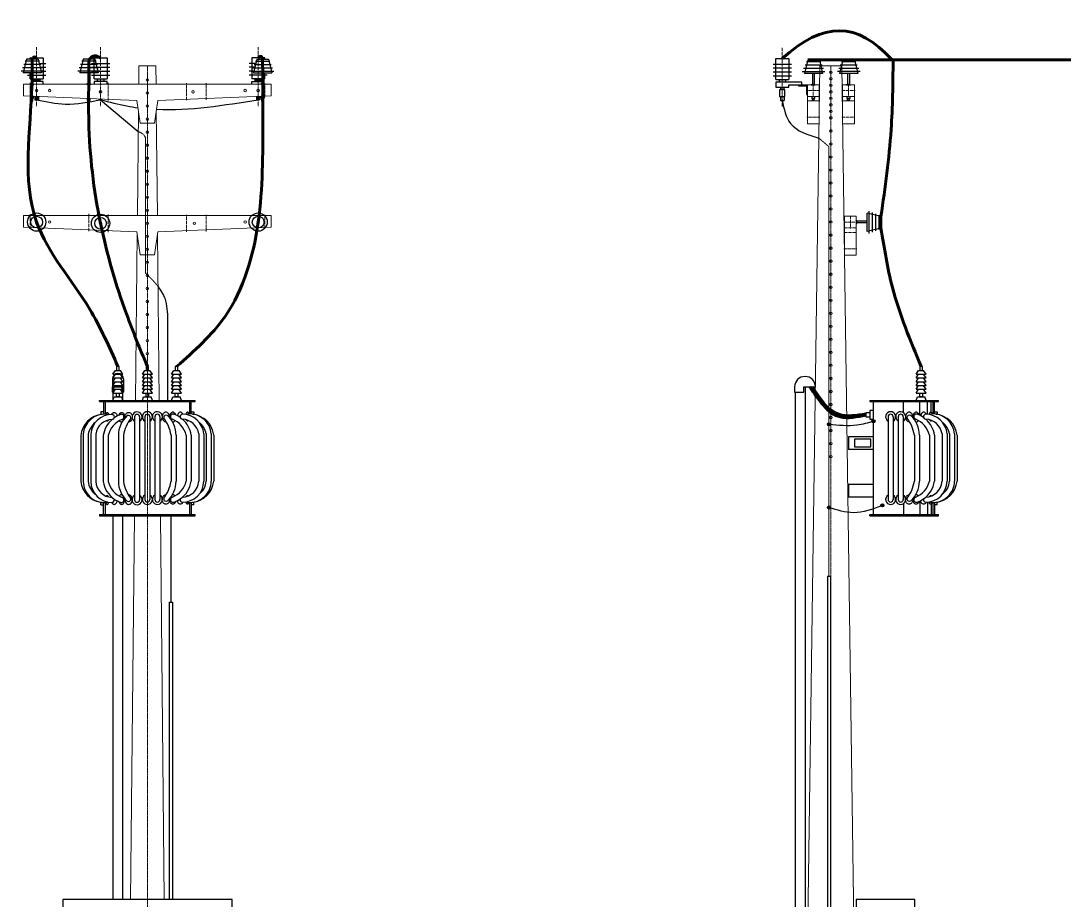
# Model space of a CAD drawing. Header units: millimetres. Extents: x -424 to 36887, y -1509 to 10831.
# Drawn here: x 629 to 8685, y 4084 to 10831 of the extents above; entities that cross this region are included whole.
import ezdxf

# ---------------------------------------------------------------- set-up
doc = ezdxf.new("R2010")
doc.units = ezdxf.units.MM
doc.linetypes.add('ACAD_ISO02W100', pattern=[15, 12, -3])
doc.linetypes.add('ACAD_ISO04W100', pattern=[30, 24, -3, 0, -3])
doc.layers.add('Aterramento', color=95, linetype='Continuous')
doc.layers.add('ELETRODUTO', color=30, linetype='Continuous')
for name, color, linetype, lineweight in [('C ALIMENTAÇÃO', 6, 'Continuous', 60), ('C DISTRIBUIÇÃO', 4, 'Continuous', 40), ('EIXO', 1, 'ACAD_ISO04W100', 9), ('EQUIPAMENTOS', 80, 'Continuous', 30), ('ESTRUTURA', 7, 'Continuous', 20)]:
    doc.layers.add(name, color=color, linetype=linetype, lineweight=lineweight)

msp = doc.modelspace()

# ---------------------------------------------------------------- hatches: boundary and pattern name
at = {"layer": 'Aterramento'}
h = msp.add_hatch(color=256, dxfattribs=at)
h.dxf.hatch_style = 1
h.paths.add_polyline_path([(7331.2, 10537.9), (7309.4, 10537.9), (7309.4, 10525.6), (7331.2, 10525.6)])
h = msp.add_hatch(color=256, dxfattribs=at)
h.dxf.hatch_style = 1
h.paths.add_polyline_path([(6816.3, 7735.4, 1), (6840.1, 7735.4, 1)])
h = msp.add_hatch(color=256, dxfattribs=at)
h.dxf.hatch_style = 1
h.paths.add_polyline_path([(7157.6, 7758.2, 1), (7181.4, 7758.2, 1)])
h = msp.add_hatch(color=256, dxfattribs=at)
h.dxf.hatch_style = 1
h.paths.add_polyline_path([(6816.3, 7096.7, 1), (6840.1, 7096.7, 1)])
h = msp.add_hatch(color=256, dxfattribs=at)
h.dxf.hatch_style = 1
h.paths.add_polyline_path([(7225.8, 7113, 1), (7249.6, 7113, 1)])
at = {"layer": 'EQUIPAMENTOS'}
h = msp.add_hatch(color=256, dxfattribs=at)
h.dxf.hatch_style = 1
h.paths.add_polyline_path([(748.7, 10386.7), (723.7, 10386.7), (723.7, 10366.7), (748.7, 10366.7)])
h.paths.add_polyline_path([(773.7, 10386.7), (748.7, 10386.7), (748.7, 10366.7), (773.7, 10366.7)])
h = msp.add_hatch(color=256, dxfattribs=at)
h.dxf.hatch_style = 1
h.paths.add_polyline_path([(1264.2, 10386.7), (1239.2, 10386.7), (1239.2, 10366.7), (1264.2, 10366.7)])
h.paths.add_polyline_path([(1239.2, 10386.7), (1214.2, 10386.7), (1214.2, 10366.7), (1239.2, 10366.7)])
h.paths.add_polyline_path([(1252.7, 10232.4), (1239.2, 10233), (1239.2, 10226.7), (1252.7, 10226.7)])
h.paths.add_polyline_path([(1239.2, 10233), (1225.7, 10233.5), (1225.7, 10226.7), (1239.2, 10226.7)])
h = msp.add_hatch(color=256, dxfattribs=at)
h.dxf.hatch_style = 1
h.paths.add_polyline_path([(2448.7, 10386.7), (2473.7, 10386.7), (2473.7, 10366.7), (2448.7, 10366.7)])
h.paths.add_polyline_path([(2423.7, 10386.7), (2448.7, 10386.7), (2448.7, 10366.7), (2423.7, 10366.7)])
h = msp.add_hatch(color=256, dxfattribs=at)
h.dxf.hatch_style = 1
h.paths.add_polyline_path([(6483.3, 10251.7), (6469.8, 10251.7), (6469.8, 10221.7), (6483.3, 10221.7)])
h.paths.add_polyline_path([(6469.8, 10251.7), (6456.3, 10251.7), (6456.3, 10221.7), (6469.8, 10221.7)])
h.paths.add_polyline_path([(6482.3, 10321.7), (6469.8, 10321.7), (6469.8, 10301.7), (6482.3, 10301.7)])
h.paths.add_polyline_path([(6469.8, 10321.7), (6457.3, 10321.7), (6457.3, 10301.7), (6469.8, 10301.7)])
h.paths.add_polyline_path([(6494.8, 10381.7), (6469.8, 10381.7), (6469.8, 10361.7), (6494.8, 10361.7)])
h.paths.add_polyline_path([(6469.8, 10381.7), (6444.8, 10381.7), (6444.8, 10361.7), (6469.8, 10361.7)])
h = msp.add_hatch(color=256, dxfattribs=at)
h.dxf.hatch_style = 1
h.paths.add_polyline_path([(6662.8, 10341.7), (6619.8, 10341.7), (6594.8, 10341.7), (6594.8, 10333.7), (6654.8, 10333.7), (6654.8, 10265.3), (6662.8, 10265.3)])
h = msp.add_hatch(color=256, dxfattribs=at)
h.dxf.hatch_style = 1
h.paths.add_polyline_path([(748.7, 10252.7), (735, 10253.3), (735.2, 10226.7), (748.7, 10226.7)])
h.paths.add_polyline_path([(762.2, 10252.2), (748.7, 10252.7), (748.7, 10226.7), (762.2, 10226.7)])
h = msp.add_hatch(color=256, dxfattribs=at)
h.dxf.hatch_style = 1
h.paths.add_polyline_path([(2448.7, 10252.7), (2462.3, 10253.3), (2462.2, 10226.7), (2448.7, 10226.7)])
h.paths.add_polyline_path([(2435.2, 10252.2), (2448.7, 10252.7), (2448.7, 10226.7), (2435.2, 10226.7)])

# ---------------------------------------------------------------- linework, layer by layer
at = {"layer": 'Aterramento'}
for p, q in [((1239.2, 10226.7), (1528.6, 9982)), ((1753.7, 8536.1), (1753.7, 7918.7)), ((1777.7, 7032.8), (1777.7, 6369.1))]:
    msp.add_line(p, q, dxfattribs=at)
at = {"layer": 'Aterramento', "linetype": 'ACAD_ISO02W100', "lineweight": 0, "ltscale": 0.05}
for p, q in [((1584.9, 9933.3), (1584.9, 8897)), ((6828.2, 9866), (6828.2, 6569.2))]:
    msp.add_line(p, q, dxfattribs=at)
at = {"layer": 'Aterramento'}
for centre in [(6828.2, 7735.4), (7169.5, 7758.2), (6828.2, 7096.7), (7237.7, 7113)]:
    msp.add_circle(centre, 11.9, dxfattribs=at)
at = {"layer": 'Aterramento', "linetype": 'ACAD_ISO02W100', "ltscale": 0.5}
for centre, radius, start, end in [((1580.9, 9933.3), 4, 0, 29.25328), ((1586.9, 8897), 2, 180, 225.13849)]:
    msp.add_arc(centre, radius, start, end, dxfattribs=at)
at = {"layer": 'Aterramento'}
for points in [[(748.7, 10226.7), (969.4, 10192.9), (1239.2, 10226.7)], [(6469.8, 10221.7), (6533.5, 10043.7), (6751.2, 9931.2)], [(7169.5, 7758.2), (7043.1, 7727.9), (6828.2, 7735.4)], [(7237.7, 7113), (7015.6, 7056.2), (6828.2, 7096.7)]]:
    msp.add_spline(points, degree=3, dxfattribs=at)
for points, knots in [([(1239.2, 10226.7), (1306.5, 10208.9), (1401.9, 10183.7), (1498.3, 10168.5), (1526.8, 10164.8)], [0, 0, 0, 0, 207.995294, 295.100635, 295.100635, 295.100635, 295.100635]), ([(1680.6, 8792.4), (1716, 8739.3), (1749, 8672.8), (1751.7, 8593.8), (1753.7, 8536.1)], [180.875456, 180.875456, 180.875456, 180.875456, 242.961712, 410.754937, 410.754937, 410.754937, 410.754937])]:
    msp.add_open_spline(points, degree=3, knots=knots, dxfattribs=at)
msp.add_open_spline([(1668.8, 10152.7), (1925.4, 10141.6), (2187.1, 10184.2), (2448.7, 10226.7)], degree=3, dxfattribs=at)
at = {"layer": 'Aterramento', "linetype": 'ACAD_ISO02W100', "lineweight": 0, "ltscale": 0.05}
msp.add_open_spline([(1528.6, 9982), (1543.5, 9975.6), (1567.3, 9965.5), (1579.8, 9943.5), (1584.4, 9935.3)], degree=3, knots=[0, 0, 0, 0, 46.773624, 74.469574, 74.469574, 74.469574, 74.469574], dxfattribs=at)
msp.add_spline([(6751.2, 9931.2), (6828.2, 9866)], degree=3, dxfattribs=at)
msp.add_open_spline([(1585.5, 8895.6), (1619.2, 8862), (1652.9, 8828.4), (1680.6, 8792.4)], degree=3, dxfattribs=at)
at = {"layer": 'C ALIMENTAÇÃO'}
for p, q in [((6664.8, 10531.7), (7309.4, 10531.8)), ((7331.2, 10531.8), (8685.2, 10531.8)), ((7227.4, 9330.3), (7227.4, 9240.3))]:
    msp.add_line(p, q, dxfattribs=at)
msp.add_open_spline([(7309.4, 10535), (7047.7, 10825.9), (6785.7, 10830.6), (6469.8, 10541.7)], degree=3, dxfattribs=at)
for points in [[(748.7, 10546.7), (730.9, 10554.3), (715.2, 10536.7)], [(1239.2, 10546.7), (1195.1, 10563.6), (1150.7, 10536.7)], [(2448.7, 10546.7), (2468.1, 10559.6), (2482.2, 10536.7)], [(715.2, 10536.7), (713.2, 10346.7), (748.7, 9287.2), (1153.8, 8622), (1372.5, 8177.7)], [(1150.7, 10536.7), (1148.7, 10346.7), (1148.7, 10059.3), (1239.2, 9277.7), (1437.8, 8582), (1598.7, 8177.7)], [(2482.2, 10536.7), (2484.2, 10346.7), (2484.2, 10068), (2448.7, 9287.2), (2195, 8563.5), (1822, 8177.7)], [(7320.3, 10525.6), (7304.8, 9997.3), (7227.4, 9330.3)], [(7227.4, 9240.3), (7315.5, 8785.3), (7535.2, 8177.7)]]:
    msp.add_spline(points, degree=3, dxfattribs=at)
at = {"layer": 'C DISTRIBUIÇÃO'}
for points in [[(7111.7, 7801.5), (6913.8, 7786.2), (6679.5, 8022.4)], [(7111.7, 7808), (6952.8, 7791), (6877.6, 7808.3), (6811.5, 7859.2), (6688.1, 8022.4)], [(7111.7, 7818), (6904, 7814.7), (6703.4, 8022.4)]]:
    msp.add_spline(points, degree=3, dxfattribs=at)
msp.add_open_spline([(7111.7, 7812.9), (7100.8, 7809.7), (7088.9, 7807.1), (7056.9, 7803.3), (7036.9, 7798.9), (6996.9, 7795.7), (6977.2, 7795.2), (6944.8, 7797.4), (6931.8, 7799.2), (6913.8, 7803.4), (6908.5, 7804.8), (6898.8, 7808), (6894.3, 7809.6), (6885.4, 7813.3), (6881.1, 7815.2), (6868.2, 7821.6), (6860, 7826.5), (6840.9, 7841.7), (6827.2, 7852.9), (6804.1, 7875.8), (6792.8, 7887.7), (6769.9, 7915.1), (6759.8, 7929), (6732.5, 7968.3), (6713.4, 7992.4), (6696.7, 8022.4)], degree=3, knots=[0, 0, 0, 0, 33.111881, 33.111881, 90.766221, 90.766221, 148.42056, 148.42056, 188.627652, 188.627652, 205.661283, 205.661283, 220.638192, 220.638192, 235.615101, 235.615101, 265.568919, 265.568919, 315.022825, 315.022825, 364.476731, 364.476731, 413.930637, 413.930637, 496.454618, 496.454618, 496.454618, 496.454618], dxfattribs=at)
at = {"layer": 'EIXO'}
for p, q in [((748.7, 10629.9), (748.7, 10176.7)), ((1239.2, 10629.9), (1239.2, 10176.7)), ((2448.7, 10629.9), (2448.7, 10176.7)), ((6469.8, 10624.9), (6469.8, 10171.7)), ((698.7, 10245), (698.7, 10356.5)), ((1148.7, 10227.2), (1148.7, 10359.5)), ((1298.7, 10220), (1298.7, 10355.7)), ((1898.7, 10222.6), (1898.7, 10353.1)), ((2048.7, 10225.2), (2048.7, 10353.7)), ((2498.7, 10250.4), (2498.7, 10351.2)), ((6707.8, 10345.3), (6707.8, 10248.2)), ((6978.2, 10345.4), (6978.2, 10248.3)), ((6756.5, 10296.7), (6657.6, 10296.7)), ((6929.5, 10296.8), (7028.4, 10296.8)), ((6758.9, 10091.7), (6659.3, 10091.7)), ((6927.1, 10091.8), (7026.7, 10091.8)), ((698.7, 9235.5), (698.7, 9347)), ((1148.7, 9217.7), (1148.7, 9350)), ((1298.7, 9210.5), (1298.7, 9346.2)), ((1898.7, 9213.1), (1898.7, 9343.6)), ((2048.7, 9215.7), (2048.7, 9344.2)), ((2498.7, 9240.9), (2498.7, 9341.7)), ((6943.7, 9287.3), (7042.5, 9287.3)), ((6992.4, 9335.9), (6992.4, 9238.8)), ((6947.4, 9242.3), (7037.4, 9242.3)), ((6947.4, 9207.3), (7037.4, 9207.3)), ((6941.2, 9082.3), (7040.9, 9082.3))]:
    msp.add_line(p, q, dxfattribs=at)
at = {"layer": 'EIXO', "lineweight": 0, "ltscale": 0.1}
for p, q in [((1598.7, 487.2), (1598.7, 10487.2)), ((6843, 487.2), (6843, 10487.2))]:
    msp.add_line(p, q, dxfattribs=at)
at = {"layer": 'ELETRODUTO'}
for p, q in [((1330, 8083.3), (1330, 8022.4)), ((1415, 8083.3), (1415, 8022.4)), ((1330, 7982.4), (1330, 8022.4)), ((1330, 8022.4), (1415, 8022.4)), ((1340, 7982.4), (1330, 7982.4)), ((1335, 7918.7), (1335, 7982.4)), ((1340, 7982.4), (1340, 8022.4)), ((1405, 8022.4), (1405, 7982.4)), ((1405, 7982.4), (1415, 7982.4)), ((1410, 7918.7), (1410, 7982.4)), ((1415, 8022.4), (1415, 7982.4)), ((6564.5, 8022.4), (6564.5, 7982.4)), ((6564.5, 7982.4), (6569.5, 7982.4)), ((6569.5, 7982.4), (6569.5, 3185.6)), ((6569.5, 7982.4), (6634.5, 7982.4)), ((6634.5, 8022.4), (6724.5, 8022.4)), ((6634.5, 7982.4), (6634.5, 8022.4)), ((6644.5, 8022.4), (6644.5, 7982.4)), ((6644.5, 7982.4), (6644.5, 3185.6)), ((1335, 4087.2), (1335, 7032.8)), ((1410, 4087.2), (1410, 7032.8)), ((6815.7, 6569.2), (6815.7, 2087.2)), ((6815.7, 6569.2), (6840.7, 6569.2)), ((6840.7, 6569.2), (6840.7, 2087.2)), ((1765.2, 6369.1), (1765.2, 4087.2)), ((1765.2, 6369.1), (1790.2, 6369.1)), ((1790.2, 6369.1), (1790.2, 4087.2))]:
    msp.add_line(p, q, dxfattribs=at)
for centre, radius in [((1372.5, 8083.3), 42.5), ((6644.5, 8022.4), 80)]:
    msp.add_arc(centre, radius, 0, 180, dxfattribs=at)
at = {"layer": 'EQUIPAMENTOS'}
for p, q in [((670.2, 10536.7), (645.2, 10431.7)), ((780.7, 10496.7), (649.7, 10496.7)), ((770.2, 10521.7), (660.2, 10521.7)), ((770.2, 10496.7), (660.2, 10496.7)), ((760.2, 10536.7), (670.2, 10536.7)), ((698.7, 10546.7), (798.7, 10546.7)), ((698.7, 10536.7), (698.7, 10546.7)), ((760.2, 10536.7), (785.2, 10431.7)), ((767.7, 10505.4), (818.7, 10505.4)), ((774.8, 10475.4), (818.7, 10475.4)), ((798.7, 10546.7), (798.7, 10386.7)), ((1105.7, 10536.7), (1080.7, 10431.7)), ((1216.2, 10496.7), (1085.2, 10496.7)), ((1205.7, 10521.7), (1095.7, 10521.7)), ((1205.7, 10496.7), (1095.7, 10496.7)), ((1195.7, 10536.7), (1105.7, 10536.7)), ((1169.2, 10505.4), (1309.2, 10505.4)), ((1169.2, 10475.4), (1309.2, 10475.4)), ((1189.2, 10546.7), (1289.2, 10546.7)), ((1189.2, 10386.7), (1189.2, 10546.7)), ((1195.7, 10536.7), (1220.7, 10431.7)), ((1289.2, 10546.7), (1289.2, 10386.7)), ((2429.7, 10505.4), (2378.7, 10505.4)), ((2422.6, 10475.4), (2378.7, 10475.4)), ((2498.7, 10546.7), (2398.7, 10546.7)), ((2398.7, 10546.7), (2398.7, 10386.7)), ((2437.2, 10536.7), (2412.2, 10431.7)), ((2416.7, 10496.7), (2547.6, 10496.7)), ((2427.2, 10521.7), (2537.2, 10521.7)), ((2427.2, 10496.7), (2537.2, 10496.7)), ((2437.2, 10536.7), (2527.2, 10536.7)), ((2498.7, 10536.7), (2498.7, 10546.7)), ((2527.2, 10536.7), (2552.2, 10431.7)), ((6399.8, 10500.4), (6539.8, 10500.4)), ((6419.8, 10541.7), (6519.8, 10541.7)), ((6419.8, 10381.7), (6419.8, 10541.7)), ((6519.8, 10541.7), (6519.8, 10381.7)), ((6664.8, 10531.7), (6639.8, 10426.7)), ((6775.2, 10491.7), (6644.3, 10491.7)), ((6764.8, 10516.7), (6654.8, 10516.7)), ((6764.8, 10491.7), (6654.8, 10491.7)), ((6754.8, 10531.7), (6664.8, 10531.7)), ((6754.8, 10531.7), (6779.8, 10426.7)), ((6935.2, 10531.8), (6910.2, 10426.8)), ((7045.7, 10491.8), (6914.8, 10491.8)), ((7035.2, 10516.8), (6925.2, 10516.8)), ((7035.2, 10491.8), (6925.2, 10491.8)), ((7025.2, 10531.8), (6935.2, 10531.8)), ((7025.2, 10531.8), (7050.2, 10426.8)), ((801.6, 10446.7), (628.8, 10446.7)), ((791.1, 10471.7), (639.2, 10471.7)), ((785.2, 10431.7), (645.2, 10431.7)), ((678.7, 10415.4), (698.7, 10415.4)), ((698.7, 10386.7), (698.7, 10431.7)), ((706.2, 10431.7), (706.2, 10351.7)), ((715.2, 10431.7), (720.2, 10431.7)), ((720.2, 10431.7), (720.2, 10351.7)), ((720.2, 10415.4), (818.7, 10415.4)), ((781.9, 10445.4), (818.7, 10445.4)), ((1237.1, 10446.7), (1064.3, 10446.7)), ((1226.6, 10471.7), (1074.7, 10471.7)), ((1220.7, 10431.7), (1080.7, 10431.7)), ((1141.7, 10431.7), (1141.7, 10351.7)), ((1155.7, 10431.7), (1155.7, 10351.7)), ((1169.2, 10445.4), (1309.2, 10445.4)), ((1169.2, 10415.4), (1309.2, 10415.4)), ((2415.4, 10445.4), (2378.7, 10445.4)), ((2477.2, 10415.4), (2378.7, 10415.4)), ((2395.7, 10446.7), (2568.6, 10446.7)), ((2406.2, 10471.7), (2558.1, 10471.7)), ((2412.2, 10431.7), (2552.2, 10431.7)), ((2482.2, 10431.7), (2477.2, 10431.7)), ((2477.2, 10431.7), (2477.2, 10351.7)), ((2491.2, 10431.7), (2491.2, 10351.7)), ((2498.7, 10386.7), (2498.7, 10431.7)), ((2518.7, 10415.4), (2498.7, 10415.4)), ((6399.8, 10470.4), (6539.8, 10470.4)), ((6399.8, 10440.4), (6539.8, 10440.4)), ((6399.8, 10410.4), (6539.8, 10410.4)), ((6796.2, 10441.7), (6623.3, 10441.7)), ((6785.7, 10466.7), (6633.8, 10466.7)), ((6779.8, 10426.7), (6639.8, 10426.7)), ((6700.8, 10426.7), (6700.8, 10346.7)), ((6714.8, 10426.7), (6714.8, 10346.7)), ((7066.7, 10441.8), (6893.8, 10441.8)), ((7056.2, 10466.8), (6904.3, 10466.8)), ((7050.2, 10426.8), (6910.2, 10426.8)), ((6971.2, 10426.8), (6971.2, 10346.8)), ((6985.2, 10426.8), (6985.2, 10346.8)), ((706.2, 10351.7), (698.2, 10346.7)), ((698.2, 10346.7), (728.2, 10346.7)), ((698.7, 10386.7), (706.2, 10386.7)), ((706.2, 10351.7), (720.2, 10351.7)), ((720.2, 10386.7), (798.7, 10386.7)), ((773.7, 10366.7), (720.2, 10366.7)), ((720.2, 10351.7), (728.2, 10346.7)), ((723.7, 10386.7), (723.7, 10366.7)), ((773.7, 10386.7), (773.7, 10366.7)), ((798.7, 10366.7), (773.7, 10366.7)), ((798.7, 10346.7), (798.7, 10366.7)), ((1141.7, 10351.7), (1133.7, 10346.7)), ((1133.7, 10346.7), (1163.7, 10346.7)), ((1141.7, 10351.7), (1155.7, 10351.7)), ((1155.7, 10351.7), (1163.7, 10346.7)), ((1189.2, 10386.7), (1289.2, 10386.7)), ((1264.2, 10366.7), (1189.2, 10366.7)), ((1189.2, 10366.7), (1189.2, 10346.7)), ((1214.2, 10386.7), (1214.2, 10366.7)), ((1264.2, 10386.7), (1264.2, 10366.7)), ((1289.2, 10366.7), (1264.2, 10366.7)), ((1289.2, 10346.7), (1289.2, 10366.7)), ((2477.2, 10386.7), (2398.7, 10386.7)), ((2398.7, 10346.7), (2398.7, 10366.7)), ((2398.7, 10366.7), (2423.7, 10366.7)), ((2423.7, 10386.7), (2423.7, 10366.7)), ((2423.7, 10366.7), (2477.2, 10366.7)), ((2477.2, 10351.7), (2469.2, 10346.7)), ((2499.2, 10346.7), (2469.2, 10346.7)), ((2473.7, 10386.7), (2473.7, 10366.7)), ((2491.2, 10351.7), (2477.2, 10351.7)), ((2498.7, 10386.7), (2491.2, 10386.7)), ((2491.2, 10351.7), (2499.2, 10346.7)), ((6419.8, 10381.7), (6519.8, 10381.7)), ((6494.8, 10361.7), (6419.8, 10361.7)), ((6419.8, 10361.7), (6419.8, 10321.7)), ((6419.8, 10321.7), (6519.8, 10321.7)), ((6444.8, 10381.7), (6444.8, 10361.7)), ((6457.3, 10321.7), (6457.3, 10301.7)), ((6482.3, 10321.7), (6482.3, 10301.7)), ((6494.8, 10381.7), (6494.8, 10361.7)), ((6619.8, 10361.7), (6494.8, 10361.7)), ((6519.8, 10321.7), (6519.8, 10341.7)), ((6519.8, 10341.7), (6619.8, 10341.7)), ((6594.8, 10341.7), (6594.8, 10333.7)), ((6594.8, 10333.7), (6654.8, 10333.7)), ((6619.8, 10341.7), (6619.8, 10361.7)), ((6619.8, 10341.7), (6662.8, 10341.7)), ((6654.8, 10333.7), (6654.8, 10265.3)), ((6662.8, 10265.3), (6662.8, 10341.7)), ((6700.8, 10346.7), (6692.8, 10341.7)), ((6692.8, 10341.7), (6722.8, 10341.7)), ((6700.8, 10346.7), (6714.8, 10346.7)), ((6714.8, 10346.7), (6722.8, 10341.7)), ((6971.2, 10346.8), (6963.2, 10341.8)), ((6963.2, 10341.8), (6993.2, 10341.8)), ((6971.2, 10346.8), (6985.2, 10346.8)), ((6985.2, 10346.8), (6993.2, 10341.8)), ((701.7, 10254.1), (725.2, 10254.1)), ((701.7, 10254.1), (701.7, 10239.1)), ((701.7, 10239.1), (725.2, 10239.1)), ((706.7, 10214.8), (706.7, 10239.1)), ((720.2, 10214.8), (720.2, 10239.1)), ((725.2, 10239.1), (725.2, 10254.1)), ((735, 10253.3), (735.2, 10226.7)), ((762.2, 10252.2), (762.2, 10226.7)), ((1136.9, 10236.6), (1160.4, 10236.6)), ((1136.9, 10236.6), (1136.9, 10221.6)), ((1160.4, 10221.6), (1160.4, 10236.6)), ((2435.2, 10252.2), (2435.2, 10226.7)), ((2462.3, 10253.3), (2462.2, 10226.7)), ((2495.7, 10254.1), (2472.2, 10254.1)), ((2472.2, 10239.1), (2472.2, 10254.1)), ((2495.7, 10239.1), (2472.2, 10239.1)), ((2477.2, 10214.8), (2477.2, 10239.1)), ((2490.7, 10214.8), (2490.7, 10239.1)), ((2495.7, 10254.1), (2495.7, 10239.1)), ((6490.8, 10301.7), (6448.8, 10301.7)), ((6448.8, 10301.7), (6448.8, 10251.7)), ((6448.8, 10251.7), (6490.8, 10251.7)), ((6456.3, 10251.7), (6456.3, 10221.7)), ((6483.3, 10251.7), (6483.3, 10221.7)), ((6490.8, 10251.7), (6490.8, 10301.7)), ((6654.8, 10265.3), (6662.8, 10265.3)), ((6696, 10251.7), (6719.5, 10251.7)), ((6696, 10251.7), (6696, 10236.7)), ((6696, 10251.7), (6719.5, 10251.7)), ((6696, 10236.7), (6719.5, 10236.7)), ((6701, 10221.4), (6701, 10236.7)), ((6714.5, 10221.4), (6714.5, 10236.7)), ((6719.5, 10236.7), (6719.5, 10251.7)), ((6966.5, 10251.8), (6990, 10251.8)), ((6966.5, 10251.8), (6966.5, 10236.8)), ((6966.5, 10251.8), (6990, 10251.8)), ((6966.5, 10236.8), (6990, 10236.8)), ((6971.5, 10221.4), (6971.5, 10236.8)), ((6985, 10221.4), (6985, 10236.8)), ((6990, 10236.8), (6990, 10251.8)), ((720.2, 10214.8), (706.7, 10214.8)), ((735.2, 10226.7), (762.2, 10226.7)), ((1136.9, 10221.6), (1160.4, 10221.6)), ((1141.9, 10197.4), (1141.9, 10221.6)), ((1155.4, 10197.4), (1141.9, 10197.4)), ((1155.4, 10197.4), (1155.4, 10221.6)), ((2462.2, 10226.7), (2435.2, 10226.7)), ((2477.2, 10214.8), (2490.7, 10214.8)), ((6456.3, 10221.7), (6483.3, 10221.7)), ((6714.5, 10221.4), (6701, 10221.4)), ((6985, 10221.4), (6971.5, 10221.4)), ((7122.4, 9215.3), (7122.4, 9355.3)), ((7227.4, 9330.3), (7122.4, 9355.3)), ((7137.4, 9198.9), (7137.4, 9371.7)), ((7162.4, 9209.3), (7162.4, 9361.3)), ((7187.4, 9219.8), (7187.4, 9350.8)), ((7042.4, 9294.3), (7037.4, 9302.3)), ((7037.4, 9302.3), (7037.4, 9272.3)), ((7042.4, 9280.3), (7037.4, 9272.3)), ((7042.4, 9294.3), (7042.4, 9280.3)), ((7122.4, 9294.3), (7042.4, 9294.3)), ((7122.4, 9280.3), (7042.4, 9280.3)), ((7187.4, 9230.3), (7187.4, 9340.3)), ((7212.4, 9230.3), (7212.4, 9340.3)), ((7227.4, 9240.3), (7227.4, 9330.3)), ((7227.4, 9240.3), (7122.4, 9215.3)), ((1334, 8120), (1353.2, 8148.9)), ((1353.2, 8148.9), (1391.7, 8148.9)), ((1362.8, 8177.7), (1362.8, 8148.9)), ((1382.1, 8177.7), (1362.8, 8177.7)), ((1382.1, 8148.9), (1382.1, 8177.7)), ((1411, 8120), (1391.7, 8148.9)), ((1560.2, 8120), (1579.4, 8148.9)), ((1579.4, 8148.9), (1617.9, 8148.9)), ((1608.3, 8177.7), (1589.1, 8177.7)), ((1589.1, 8177.7), (1589.1, 8148.9)), ((1608.3, 8148.9), (1608.3, 8177.7)), ((1637.2, 8120), (1617.9, 8148.9)), ((1783.4, 8120), (1802.7, 8148.9)), ((1802.7, 8148.9), (1841.2, 8148.9)), ((1831.6, 8177.7), (1812.3, 8177.7)), ((1812.3, 8177.7), (1812.3, 8148.9)), ((1831.6, 8148.9), (1831.6, 8177.7)), ((1860.5, 8120), (1841.2, 8148.9)), ((7496.7, 8120), (7515.9, 8148.9)), ((7515.9, 8148.9), (7554.4, 8148.9)), ((7525.5, 8177.7), (7525.5, 8148.9)), ((7544.8, 8177.7), (7525.5, 8177.7)), ((7544.8, 8148.9), (7544.8, 8177.7)), ((7573.7, 8120), (7554.4, 8148.9)), ((1333.8, 8091.1), (1353, 8120)), ((1333.8, 8062.2), (1353, 8091.1)), ((1333.8, 8091.1), (1410.8, 8091.1)), ((1333.8, 8033.3), (1353, 8062.2)), ((1333.8, 8062.2), (1410.8, 8062.2)), ((1334, 8120), (1411, 8120)), ((1353, 8120), (1391.6, 8120)), ((1353, 8091.1), (1391.6, 8091.1)), ((1353, 8062.2), (1391.6, 8062.2)), ((1410.8, 8091.1), (1391.6, 8120)), ((1410.8, 8062.2), (1391.6, 8091.1)), ((1410.8, 8033.3), (1391.6, 8062.2)), ((1560, 8091.1), (1579.2, 8120)), ((1560, 8091.1), (1637, 8091.1)), ((1560, 8062.2), (1579.2, 8091.1)), ((1560, 8062.2), (1637, 8062.2)), ((1560, 8033.3), (1579.2, 8062.2)), ((1560.2, 8120), (1637.2, 8120)), ((1579.2, 8120), (1617.8, 8120)), ((1579.2, 8091.1), (1617.8, 8091.1)), ((1579.2, 8062.2), (1617.8, 8062.2)), ((1637, 8091.1), (1617.8, 8120)), ((1637, 8062.2), (1617.8, 8091.1)), ((1637, 8033.3), (1617.8, 8062.2)), ((1783.2, 8091.1), (1802.5, 8120)), ((1783.2, 8091.1), (1860.3, 8091.1)), ((1783.2, 8062.2), (1802.5, 8091.1)), ((1783.2, 8062.2), (1860.3, 8062.2)), ((1783.2, 8033.3), (1802.5, 8062.2)), ((1783.4, 8120), (1860.5, 8120)), ((1802.5, 8120), (1841, 8120)), ((1802.5, 8091.1), (1841, 8091.1)), ((1802.5, 8062.2), (1841, 8062.2)), ((1860.3, 8091.1), (1841, 8120)), ((1860.3, 8062.2), (1841, 8091.1)), ((1860.3, 8033.3), (1841, 8062.2)), ((7496.5, 8091.1), (7515.7, 8120)), ((7496.5, 8062.2), (7515.7, 8091.1)), ((7496.5, 8091.1), (7573.5, 8091.1)), ((7496.5, 8033.3), (7515.7, 8062.2)), ((7496.5, 8062.2), (7573.5, 8062.2)), ((7496.7, 8120), (7573.7, 8120)), ((7515.7, 8120), (7554.2, 8120)), ((7515.7, 8091.1), (7554.2, 8091.1)), ((7515.7, 8062.2), (7554.2, 8062.2)), ((7573.5, 8091.1), (7554.2, 8120)), ((7573.5, 8062.2), (7554.2, 8091.1)), ((7573.5, 8033.3), (7554.2, 8062.2)), ((1333.8, 8004.4), (1353, 8033.3)), ((1333.8, 8033.3), (1410.8, 8033.3)), ((1333.8, 7975.5), (1353, 8004.4)), ((1333.8, 8004.4), (1410.8, 8004.4)), ((1353, 8033.3), (1391.6, 8033.3)), ((1353, 8004.4), (1391.6, 8004.4)), ((1410.8, 8004.4), (1391.6, 8033.3)), ((1410.8, 7975.5), (1391.6, 8004.4)), ((1560, 8033.3), (1637, 8033.3)), ((1560, 8004.4), (1579.2, 8033.3)), ((1560, 7975.5), (1579.2, 8004.4)), ((1560, 8004.4), (1637, 8004.4)), ((1579.2, 8033.3), (1617.8, 8033.3)), ((1579.2, 8004.4), (1617.8, 8004.4)), ((1637, 8004.4), (1617.8, 8033.3)), ((1637, 7975.5), (1617.8, 8004.4)), ((1783.2, 8033.3), (1860.3, 8033.3)), ((1783.2, 8004.4), (1802.5, 8033.3)), ((1783.2, 7975.5), (1802.5, 8004.4)), ((1783.2, 8004.4), (1860.3, 8004.4)), ((1802.5, 8033.3), (1841, 8033.3)), ((1802.5, 8004.4), (1841, 8004.4)), ((1860.3, 8004.4), (1841, 8033.3)), ((1860.3, 7975.5), (1841, 8004.4)), ((7496.5, 8004.4), (7515.7, 8033.3)), ((7496.5, 8033.3), (7573.5, 8033.3)), ((7496.5, 7975.5), (7515.7, 8004.4)), ((7496.5, 8004.4), (7573.5, 8004.4)), ((7515.7, 8033.3), (7554.2, 8033.3)), ((7515.7, 8004.4), (7554.2, 8004.4)), ((7573.5, 8004.4), (7554.2, 8033.3)), ((7573.5, 7975.5), (7554.2, 8004.4)), ((1232.3, 7918.7), (1964.2, 7918.7)), ((1232.3, 7909.1), (1232.3, 7918.7)), ((1935.3, 7909.1), (1232.3, 7909.1)), ((1232.3, 7909.1), (1964.2, 7909.1)), ((1261.2, 7909.1), (1261.2, 7812.6)), ((1273.7, 7909.1), (1273.7, 7812.8)), ((1333.8, 7975.5), (1410.8, 7975.5)), ((1334, 7918.7), (1343.6, 7946.6)), ((1343.6, 7946.6), (1401.4, 7946.6)), ((1362.8, 7946.6), (1362.8, 7975.5)), ((1382.1, 7946.6), (1362.8, 7946.6)), ((1382.1, 7975.5), (1382.1, 7946.6)), ((1411, 7918.7), (1401.4, 7946.6)), ((1560, 7975.5), (1637, 7975.5)), ((1560.2, 7918.7), (1569.8, 7946.6)), ((1569.8, 7946.6), (1627.6, 7946.6)), ((1589.1, 7946.6), (1589.1, 7975.5)), ((1608.3, 7946.6), (1589.1, 7946.6)), ((1608.3, 7975.5), (1608.3, 7946.6)), ((1637.2, 7918.7), (1627.6, 7946.6)), ((1783.2, 7975.5), (1860.3, 7975.5)), ((1783.4, 7918.7), (1793.1, 7946.6)), ((1793.1, 7946.6), (1850.8, 7946.6)), ((1812.3, 7946.6), (1812.3, 7975.5)), ((1831.6, 7946.6), (1812.3, 7946.6)), ((1831.6, 7975.5), (1831.6, 7946.6)), ((1860.5, 7918.7), (1850.8, 7946.6)), ((1923.2, 7814.7), (1923.2, 7908.1)), ((1935.3, 7814.1), (1935.3, 7909.1)), ((1964.2, 7909.1), (1964.2, 7918.7)), ((7140.6, 7918.7), (7667.4, 7918.7)), ((7140.6, 7918.7), (7140.6, 7909.1)), ((7638.5, 7909.1), (7140.6, 7909.1)), ((7140.6, 7909.1), (7667.4, 7909.1)), ((7169.5, 7042.4), (7169.5, 7909.1)), ((7400.6, 7824.5), (7400.6, 7909.1)), ((7496.5, 7975.5), (7573.5, 7975.5)), ((7496.7, 7918.7), (7506.3, 7946.6)), ((7506.3, 7946.6), (7564.1, 7946.6)), ((7525.5, 7946.6), (7525.5, 7975.5)), ((7544.8, 7946.6), (7525.5, 7946.6)), ((7525.8, 7803.1), (7525.8, 7909.1)), ((7544.8, 7975.5), (7544.8, 7946.6)), ((7573.7, 7918.7), (7564.1, 7946.6)), ((7583.5, 7812.8), (7583.5, 7909.1)), ((7612.4, 7827.2), (7612.4, 7909.1)), ((7626.4, 7814.7), (7626.4, 7908.1)), ((7638.5, 7814.1), (7638.5, 7909.1)), ((7667.4, 7909.1), (7667.4, 7918.7)), ((1240.3, 7830.4), (1240.3, 7809.8)), ((1261.3, 7830.4), (1240.3, 7830.4)), ((1935.3, 7832), (1954.5, 7832)), ((1935.3, 7814.1), (1935.3, 7832)), ((1954.5, 7832), (1954.5, 7811.5)), ((7111.7, 7822.4), (7111.7, 7793.5)), ((7140.6, 7822.4), (7111.7, 7822.4)), ((7140.6, 7841.7), (7140.6, 7774.3)), ((7169.5, 7841.7), (7140.6, 7841.7)), ((7638.5, 7814.1), (7638.5, 7832)), ((7638.5, 7832), (7657.7, 7832)), ((7657.7, 7832), (7657.7, 7811.5)), ((1250.6, 7811.1), (1240.3, 7811.1)), ((1500.3, 7791.9), (1500.3, 7156.3)), ((1538.8, 7791.9), (1538.8, 7156.3)), ((1579, 7793.5), (1579, 7158)), ((1617.5, 7793.5), (1617.5, 7158)), ((1656, 7793.5), (1656, 7158)), ((1694.5, 7793.5), (1694.5, 7158)), ((1944.3, 7812.8), (1954.5, 7812.8)), ((7111.7, 7793.5), (7140.6, 7793.5)), ((7140.6, 7774.3), (7169.5, 7774.3)), ((7282.2, 7793.5), (7282.2, 7158)), ((7320.7, 7793.5), (7320.7, 7158)), ((7359.2, 7793.5), (7359.2, 7158)), ((7397.7, 7793.5), (7397.7, 7158)), ((7647.5, 7812.8), (7657.7, 7812.8)), ((1106.1, 7659.7), (1106.1, 7296.8)), ((1144.6, 7659.7), (1144.6, 7296.8)), ((1163.9, 7659.7), (1163.9, 7296.8)), ((1202.4, 7659.7), (1202.4, 7296.8)), ((1992.4, 7661.3), (1992.4, 7298.4)), ((2030.9, 7661.3), (2030.9, 7298.4)), ((2050.2, 7661.3), (2050.2, 7298.4)), ((2088.7, 7661.3), (2088.7, 7298.4)), ((7695.6, 7661.3), (7695.6, 7298.4)), ((7734.1, 7661.3), (7734.1, 7298.4)), ((7753.4, 7661.3), (7753.4, 7298.4)), ((7791.9, 7661.3), (7791.9, 7298.4)), ((1086.9, 7650), (1086.9, 7296.8)), ((1260.2, 7650), (1260.2, 7296.8)), ((1298.7, 7650), (1298.7, 7296.8)), ((1375.8, 7650), (1375.8, 7296.8)), ((1414.3, 7650), (1414.3, 7296.8)), ((1780.5, 7651.7), (1780.5, 7298.4)), ((1819.1, 7651.7), (1819.1, 7298.4)), ((1896.1, 7651.7), (1896.1, 7298.4)), ((1934.6, 7651.7), (1934.6, 7298.4)), ((2108, 7651.7), (2108, 7298.4)), ((7169.5, 7639.4), (6976.9, 7639.4)), ((6976.9, 7639.4), (6976.9, 7543.1)), ((7025, 7620.2), (7025, 7562.4)), ((7150.2, 7620.2), (7025, 7620.2)), ((7150.2, 7562.4), (7150.2, 7620.2)), ((7483.7, 7651.7), (7483.7, 7298.4)), ((7522.3, 7651.7), (7522.3, 7298.4)), ((7599.3, 7651.7), (7599.3, 7298.4)), ((7637.8, 7651.7), (7637.8, 7298.4)), ((7811.2, 7651.7), (7811.2, 7298.4)), ((7169.5, 7543.1), (6976.9, 7543.1)), ((7025, 7562.4), (7150.2, 7562.4)), ((7169.5, 7273.5), (6976.9, 7273.5)), ((6976.9, 7273.5), (6976.9, 7177.2)), ((7169.5, 7177.2), (6976.9, 7177.2)), ((1240.3, 7116.4), (1240.3, 7137)), ((1250.6, 7135.7), (1240.3, 7135.7)), ((1240.3, 7116.4), (1259.5, 7116.4)), ((1259.5, 7134.4), (1259.5, 7116.4)), ((1259.5, 7134.4), (1259.5, 7116.4)), ((1259.5, 7116.4), (1259.5, 7042.4)), ((1273.7, 7129.1), (1273.7, 7042.4)), ((1920.9, 7135.1), (1920.9, 7041.6)), ((1935.3, 7136), (1935.3, 7118.1)), ((1935.3, 7136), (1935.3, 7041)), ((1954.5, 7118.1), (1935.3, 7118.1)), ((1944.3, 7137.3), (1954.5, 7137.3)), ((1954.5, 7118.1), (1954.5, 7138.6)), ((7400.6, 7129.1), (7400.6, 7042.4)), ((7525.8, 7148.3), (7525.8, 7042.4)), ((7583.5, 7138.7), (7583.5, 7042.4)), ((7612.4, 7129.1), (7612.4, 7042.4)), ((7624.1, 7135.1), (7624.1, 7041.6)), ((7638.5, 7136), (7638.5, 7041)), ((7638.5, 7136), (7638.5, 7118.1)), ((7657.7, 7118.1), (7638.5, 7118.1)), ((7647.5, 7137.3), (7657.7, 7137.3)), ((7657.7, 7118.1), (7657.7, 7138.6)), ((1232.3, 7042.4), (1964.2, 7042.4)), ((1232.3, 7042.4), (1232.3, 7032.8)), ((1232.3, 7032.8), (1964.2, 7032.8)), ((1964.2, 7032.8), (1964.2, 7042.4)), ((7140.6, 7042.4), (7667.4, 7042.4)), ((7140.6, 7032.8), (7140.6, 7042.4)), ((7140.6, 7032.8), (7667.4, 7032.8)), ((7667.4, 7032.8), (7667.4, 7042.4))]:
    msp.add_line(p, q, dxfattribs=at)
for points in [[(7331.2, 10537.9), (7309.4, 10537.9), (7309.4, 10525.6), (7331.2, 10525.6)], [(948.7, 2587.2), (2248.7, 2587.2), (2248.7, 4087.2), (948.7, 4087.2)], [(7037.6, 2587.2), (7487.6, 2587.2), (7487.6, 4087.2), (7037.6, 4087.2)]]:
    msp.add_lwpolyline(points, close=True, dxfattribs=at)
for points in [[(1277.3, 7812.9, 0.032091), (1279.1, 7817.2, -0.099714), (1284.6, 7825.2, -0.194489), (1289.4, 7827.1, -0.194489), (1294.1, 7825.2, -0.099714), (1299.6, 7817.2, -0.04089), (1302.2, 7809.1)], [(1324, 7811.1, -0.029834), (1326.3, 7815.4, -0.107177), (1334.8, 7823.8, -0.143664), (1343.5, 7826.4, -0.143664)], [(1343.5, 7826.4, -0.143664), (1352.2, 7823.8, -0.107177), (1360.7, 7815.4, -0.078117), (1365.8, 7803.8, -0.019338), (1366.8, 7799.4, -0.065376)], [(1379, 7803.8, -0.078117), (1384.1, 7815.4, -0.107177), (1392.6, 7823.8, -0.143664), (1401.3, 7826.4, -0.143664)], [(1401.3, 7826.4, -0.143664), (1410, 7823.8, -0.107177), (1418.5, 7815.4, -0.078117), (1423.6, 7803.8, -0.065376), (1425.6, 7788.8, -0.023268), (1425.3, 7783.4, -0.078117)], [(1427.2, 7785.6, -0.023333), (1427, 7790, -0.077025), (1429.2, 7804.3, -0.086865), (1435.2, 7815.7, -0.105733), (1444.6, 7823.8, -0.124474), (1454.9, 7826.4, -0.124474)], [(1454.9, 7826.4, -0.124474), (1465.2, 7823.8, -0.105733), (1474.6, 7815.7, -0.086865), (1480.6, 7804.3, -0.077025), (1482.8, 7790, -0.077025), (1480.6, 7775.6, -0.086865), (1474.6, 7764.2, -0.105733), (1465.2, 7756.2, -0.124474), (1454.9, 7753.6, -0.030527), (1452.3, 7753.7, -0.105733)], [(1739.9, 7828, 0.124474), (1729.6, 7825.4, 0.105733), (1720.2, 7817.4, 0.086865), (1714.2, 7805.9, 0.077025), (1712, 7791.6, 0.077025), (1714.2, 7777.3, 0.086865), (1720.2, 7765.9, 0.105733), (1729.6, 7757.8, 0.124474), (1739.9, 7755.2, 0.030527), (1742.6, 7755.4, 0.105733)], [(1767.6, 7787.2, 0.023333), (1767.8, 7791.6, 0.077025), (1765.6, 7805.9, 0.086865), (1759.7, 7817.4, 0.105733), (1750.2, 7825.4, 0.124474), (1739.9, 7828, 0.124474)], [(1793.5, 7828, 0.143664), (1784.9, 7825.5, 0.107177), (1776.4, 7817, 0.078117), (1771.2, 7805.4, 0.065376), (1769.3, 7790.4, 0.023268), (1769.5, 7785, 0.078117)], [(1815.8, 7805.4, 0.078117), (1810.7, 7817, 0.107177), (1802.2, 7825.5, 0.143664), (1793.5, 7828, 0.143664)], [(1851.3, 7828, 0.143664), (1842.6, 7825.5, 0.107177), (1834.1, 7817, 0.078117), (1829, 7805.4, 0.019338), (1828, 7801, 0.065376)], [(1870.9, 7812.8, 0.029834), (1868.5, 7817, 0.107177), (1860, 7825.5, 0.143664), (1851.3, 7828, 0.143664)], [(1917.5, 7814.5, -0.032091), (1915.7, 7818.8, 0.099714), (1910.2, 7826.8, 0.194489), (1905.5, 7828.7, 0.194489), (1900.7, 7826.8, 0.099714), (1895.2, 7818.8, 0.04089), (1892.6, 7810.7)], [(7443.1, 7828, 0.124474), (7432.8, 7825.4, 0.105733), (7423.4, 7817.4, 0.086865), (7417.4, 7805.9, 0.077025), (7415.2, 7791.6, 0.077025), (7417.4, 7777.3, 0.086865), (7423.4, 7765.9, 0.105733), (7432.8, 7757.8, 0.124474), (7443.1, 7755.2, 0.030527), (7445.8, 7755.4, 0.105733)], [(7470.8, 7787.2, 0.023333), (7471, 7791.6, 0.077025), (7468.8, 7805.9, 0.086865), (7462.9, 7817.4, 0.105733), (7453.4, 7825.4, 0.124474), (7443.1, 7828, 0.124474)], [(7496.7, 7828, 0.143664), (7488.1, 7825.5, 0.107177), (7479.6, 7817, 0.078117), (7474.4, 7805.4, 0.065376), (7472.5, 7790.4, 0.023268), (7472.7, 7785, 0.078117)], [(7519, 7805.4, 0.078117), (7513.9, 7817, 0.107177), (7505.4, 7825.5, 0.143664), (7496.7, 7828, 0.143664)], [(7554.5, 7828, 0.143664), (7545.8, 7825.5, 0.107177), (7537.3, 7817, 0.078117), (7532.2, 7805.4, 0.019338), (7531.2, 7801, 0.065376)], [(7574.1, 7812.8, 0.029834), (7571.7, 7817, 0.107177), (7563.2, 7825.5, 0.143664), (7554.5, 7828, 0.143664)], [(7620.7, 7814.5, -0.032091), (7618.9, 7818.8, 0.099714), (7613.4, 7826.8, 0.194489), (7608.7, 7828.7, 0.194489), (7603.9, 7826.8, 0.099714), (7598.4, 7818.8, 0.04089), (7595.8, 7810.7)], [(1299.5, 7768.2, -0.016369), (1294.1, 7761.6, -0.194489), (1289.4, 7759.7, -0.194489), (1284.6, 7761.6, 0.410116), (1282.7, 7762.3)], [(1322.9, 7768.7, -0.134214), (1321.9, 7772.1)], [(1403, 7751.2, -0.02705), (1401.3, 7751.1, -0.143664), (1392.6, 7753.7, -0.107177), (1384.1, 7762.2, -0.004622), (1383.7, 7762.8, -0.065376)], [(1791.8, 7752.9, 0.02705), (1793.5, 7752.8, 0.143664), (1802.2, 7755.3, 0.107177), (1810.7, 7763.8, 0.004622), (1811.1, 7764.4, 0.065376)], [(1871.9, 7770.3, 0.134214), (1872.9, 7773.7)], [(1895.3, 7769.8, 0.016369), (1900.7, 7763.2, 0.194489), (1905.5, 7761.3, 0.194489), (1910.2, 7763.2, -0.410116), (1912.1, 7763.9)], [(7495, 7752.9, 0.02705), (7496.7, 7752.8, 0.143664), (7505.4, 7755.3, 0.107177), (7513.9, 7763.8, 0.004622), (7514.3, 7764.4, 0.065376)], [(7575.1, 7770.3, 0.134214), (7576.1, 7773.7)], [(7598.5, 7769.8, 0.016369), (7603.9, 7763.2, 0.194489), (7608.7, 7761.3, 0.194489), (7613.4, 7763.2, -0.410116), (7615.3, 7763.9)], [(1299.4, 7178.4, 0.038393), (1294.1, 7185.2, 0.194489), (1289.4, 7187.2, 0.195345), (1282.8, 7184)], [(1322.9, 7178.2, 0.149533), (1321.9, 7174.6)], [(1403, 7195.6, 0.02705), (1401.3, 7195.7, 0.143664), (1392.6, 7193.1, 0.118353), (1384.6, 7185), (1384.6, 7185)], [(1454.9, 7120.4, 0.124474), (1465.2, 7123, 0.105733), (1474.6, 7131.1, 0.086865), (1480.6, 7142.5, 0.077025), (1482.8, 7156.9, 0.077025), (1480.6, 7171.2, 0.086865), (1474.6, 7182.6, 0.105733), (1465.2, 7190.7, 0.124474), (1454.9, 7193.3), (1454.9, 7193.3)], [(1739.9, 7122.1, -0.124474), (1729.6, 7124.7, -0.105733), (1720.2, 7132.7, -0.086865), (1714.2, 7144.2, -0.077025), (1712, 7158.5, -0.077025), (1714.2, 7172.8, -0.086865), (1720.2, 7184.2, -0.105733), (1729.6, 7192.3, -0.124474), (1739.9, 7194.9), (1739.9, 7194.9)], [(1791.8, 7197.2, -0.02705), (1793.5, 7197.3, -0.143664), (1802.2, 7194.8, -0.118353), (1810.3, 7186.7), (1810.3, 7186.7)], [(1871.9, 7179.8, -0.149533), (1872.9, 7176.2)], [(1895.4, 7180, -0.038393), (1900.7, 7186.9, -0.194489), (1905.5, 7188.8, -0.195345), (1912, 7185.7)], [(7443.1, 7122.1, -0.124474), (7432.8, 7124.7, -0.105733), (7423.4, 7132.7, -0.086865), (7417.4, 7144.2, -0.077025), (7415.2, 7158.5, -0.077025), (7417.4, 7172.8, -0.086865), (7423.4, 7184.2, -0.105733), (7432.8, 7192.3, -0.124474), (7443.1, 7194.9), (7443.1, 7194.9)], [(7495, 7197.2, -0.02705), (7496.7, 7197.3, -0.143664), (7505.4, 7194.8, -0.118353), (7513.4, 7186.7), (7513.4, 7186.7)], [(7575.1, 7179.8, -0.149533), (7576.1, 7176.2)], [(7598.6, 7180, -0.038393), (7603.9, 7186.9, -0.194489), (7608.7, 7188.8, -0.195345), (7615.2, 7185.7)], [(1277.3, 7133.9, -0.032091), (1279.1, 7129.6, 0.099714), (1284.6, 7121.7, 0.194489), (1289.4, 7119.7, 0.194489), (1294.1, 7121.7, 0.099714), (1299.6, 7129.6, 0.04089), (1302.2, 7137.7)], [(1324, 7135.7, 0.029834), (1326.3, 7131.5, 0.107177), (1334.8, 7123, 0.143664), (1343.5, 7120.4, 0.143664)], [(1343.5, 7120.4, 0.143664), (1352.2, 7123, 0.107177), (1360.7, 7131.5, 0.078117), (1365.8, 7143.1, 0.019338), (1366.8, 7147.4, 0.065376)], [(1379, 7143.1, 0.078117), (1384.1, 7131.5, 0.107177), (1392.6, 7123, 0.143664), (1401.3, 7120.4, 0.143664)], [(1401.3, 7120.4, 0.143664), (1410, 7123, 0.107177), (1418.5, 7131.5, 0.078117), (1423.6, 7143.1, 0.065376), (1425.6, 7158.1, 0.023268), (1425.3, 7163.5, 0.078117)], [(1427.2, 7161.3, 0.023333), (1427, 7156.9, 0.077025), (1429.2, 7142.5, 0.086865), (1435.2, 7131.1, 0.105733), (1444.6, 7123, 0.124474), (1454.9, 7120.4, 0.124474)], [(1767.6, 7162.9, -0.023333), (1767.8, 7158.5, -0.077025), (1765.6, 7144.2, -0.086865), (1759.7, 7132.7, -0.105733), (1750.2, 7124.7, -0.124474), (1739.9, 7122.1, -0.124474)], [(1793.5, 7122.1, -0.143664), (1784.9, 7124.6, -0.107177), (1776.4, 7133.1, -0.078117), (1771.2, 7144.7, -0.065376), (1769.3, 7159.7, -0.023268), (1769.5, 7165.1, -0.078117)], [(1815.8, 7144.7, -0.078117), (1810.7, 7133.1, -0.107177), (1802.2, 7124.6, -0.143664), (1793.5, 7122.1, -0.143664)], [(1851.3, 7122.1, -0.143664), (1842.6, 7124.6, -0.107177), (1834.1, 7133.1, -0.078117), (1829, 7144.7, -0.019338), (1828, 7149.1, -0.065376)], [(1870.9, 7137.3, -0.029834), (1868.5, 7133.1, -0.107177), (1860, 7124.6, -0.143664), (1851.3, 7122.1, -0.143664)], [(1917.5, 7135.6, 0.032091), (1915.7, 7131.3, -0.099714), (1910.2, 7123.3, -0.194489), (1905.5, 7121.4, -0.194489), (1900.7, 7123.3, -0.099714), (1895.2, 7131.3, -0.04089), (1892.6, 7139.4)], [(7470.8, 7162.9, -0.023333), (7471, 7158.5, -0.077025), (7468.8, 7144.2, -0.086865), (7462.9, 7132.7, -0.105733), (7453.4, 7124.7, -0.124474), (7443.1, 7122.1, -0.124474)], [(7496.7, 7122.1, -0.143664), (7488.1, 7124.6, -0.107177), (7479.6, 7133.1, -0.078117), (7474.4, 7144.7, -0.065376), (7472.5, 7159.7, -0.023268), (7472.7, 7165.1, -0.078117)], [(7519, 7144.7, -0.078117), (7513.9, 7133.1, -0.107177), (7505.4, 7124.6, -0.143664), (7496.7, 7122.1, -0.143664)], [(7554.5, 7122.1, -0.143664), (7545.8, 7124.6, -0.107177), (7537.3, 7133.1, -0.078117), (7532.2, 7144.7, -0.019338), (7531.2, 7149.1, -0.065376)], [(7574.1, 7137.3, -0.029834), (7571.7, 7133.1, -0.107177), (7563.2, 7124.6, -0.143664), (7554.5, 7122.1, -0.143664)], [(7620.7, 7135.6, 0.032091), (7618.9, 7131.3, -0.099714), (7613.4, 7123.3, -0.194489), (7608.7, 7121.4, -0.194489), (7603.9, 7123.3, -0.099714), (7598.4, 7131.3, -0.04089), (7595.8, 7139.4)]]:
    msp.add_lwpolyline(points, format="xyb", dxfattribs=at)
for centre, radius in [((748.7, 9287.2), 70), ((1239.2, 9277.7), 70), ((2448.7, 9287.2), 70), ((748.7, 9287.2), 45), ((1239.2, 9277.7), 45), ((2448.7, 9287.2), 45)]:
    msp.add_circle(centre, radius, dxfattribs=at)
for centre, radius, start, end in [((1519.5, 7791.9), 38.5, 300, 168.38447), ((1598.2, 7793.5), 38.5, 300, 240), ((1675.3, 7793.5), 38.5, 11.61553, 240), ((1913.8, 7794.9), 20, 79.27705, 133.89442), ((7301.4, 7793.5), 38.5, 300, 240), ((7378.5, 7793.5), 38.5, 11.61553, 240), ((7617, 7794.9), 20, 79.27705, 133.89442), ((1268.6, 7629.1), 183, 95.66159, 173.42437), ((1272.2, 7646.3), 166.7, 88.24648, 175.40656), ((1293.1, 7631.2), 151.2, 128.65485, 169.13121), ((1326.6, 7648), 163.2, 89.66111, 175.89811), ((1332.9, 7640.9), 131.8, 92.29282, 171.8321), ((1459.4, 7620.6), 201.4, 130.9688, 171.58372), ((1281.1, 7793.2), 20, 46.10558, 100.72295), ((1471, 7608.6), 177.2, 112.22454, 166.47116), ((1325.9, 7791.9), 19.3, 270.24804, 275.04044), ((1325.9, 7791.9), 19.3, 274.32682, 84.95956), ((1459.4, 7620.6), 201.4, 108.84799, 124.88225), ((1587, 7647.4), 211.3, 133.15813, 179.28042), ((1399.2, 7791.9), 19.9, 284.03624, 114.71046), ((1713.4, 7599.3), 303.4, 142.90452, 170.3662), ((1452.1, 7784.7), 19.4, 352.87498, 119.74488), ((1519.5, 7791.9), 38.5, 194.21208, 240), ((1519.5, 7791.9), 19.3, 0, 180), ((1598.2, 7793.5), 19.3, 0, 180), ((1675.3, 7793.5), 19.3, 0, 180), ((1675.3, 7793.5), 38.5, 300, 345.78792), ((1742.7, 7786.3), 19.4, 60.25512, 187.12502), ((1481.4, 7600.9), 303.4, 9.6338, 37.09548), ((1607.8, 7649), 211.3, 0.71958, 46.84187), ((1795.6, 7793.5), 19.9, 65.28954, 255.96376), ((1723.8, 7610.2), 177.2, 13.52884, 67.77546), ((1735.4, 7622.2), 201.4, 55.11775, 71.15201), ((1868.9, 7793.5), 19.3, 95.04044, 265.67318), ((1868.2, 7649.6), 163.2, 4.10189, 90.33889), ((1861.9, 7642.6), 131.8, 8.1679, 87.70718), ((1868.9, 7793.5), 19.3, 264.95956, 269.75196), ((1735.4, 7622.2), 201.4, 8.41628, 49.0312), ((1922.6, 7647.9), 166.7, 95.13349, 95.2018), ((1922.6, 7647.9), 166.7, 4.59344, 91.75352), ((1926.2, 7630.7), 183, 6.57563, 84.33841), ((1901.7, 7632.8), 151.2, 10.86879, 51.34515), ((7301.4, 7793.5), 19.3, 0, 180), ((7378.5, 7793.5), 19.3, 0, 180), ((7378.5, 7793.5), 38.5, 300, 345.78792), ((7445.9, 7786.3), 19.4, 60.25512, 187.12502), ((7184.6, 7600.9), 303.4, 9.6338, 37.09548), ((7311, 7649), 211.3, 0.71958, 46.84187), ((7498.8, 7793.5), 19.9, 65.28954, 255.96376), ((7427, 7610.2), 177.2, 13.52884, 67.77546), ((7438.6, 7622.2), 201.4, 55.11775, 71.15201), ((7572.1, 7793.5), 19.3, 95.04044, 265.67318), ((7571.4, 7649.6), 163.2, 4.10189, 90.33889), ((7572.1, 7793.5), 19.3, 264.95956, 269.75196), ((7565.1, 7642.6), 131.8, 8.1679, 87.70718), ((7438.6, 7622.2), 201.4, 8.41628, 49.0312), ((7625.8, 7647.9), 166.7, 95.13349, 95.2018), ((7625.8, 7647.9), 166.7, 4.59344, 91.75352), ((7629.4, 7630.7), 183, 6.57563, 84.33841), ((7604.9, 7632.8), 151.2, 10.86879, 51.34515), ((1268.6, 7317.8), 183, 186.57563, 260.29975), ((1271.9, 7299.7), 165.8, 181.0014, 271.8652), ((1286.2, 7309.6), 142.1, 185.16572, 231.99889), ((1326.4, 7298.2), 162.5, 180.48108, 270.43296), ((1332.1, 7304), 129.9, 183.18472, 267.92409), ((1459.4, 7326.3), 201.4, 188.41628, 235.11775), ((1471, 7338.3), 177.2, 193.52884, 247.77546), ((1587, 7299.5), 211.3, 180.71958, 226.84187), ((1713.4, 7347.6), 303.4, 189.6338, 217.09548), ((1481.4, 7349.2), 303.4, 322.90452, 350.3662), ((1607.8, 7301.1), 211.3, 313.15813, 359.28042), ((1723.8, 7339.9), 177.2, 292.22454, 346.47116), ((1735.4, 7327.9), 201.4, 304.88225, 351.58372), ((1868.4, 7299.8), 162.5, 269.56704, 359.51892), ((1862.7, 7305.7), 129.9, 272.07591, 356.81528), ((1922.9, 7301.3), 165.8, 268.1348, 358.9986), ((1926.2, 7319.4), 183, 275.66159, 353.42437), ((1908.7, 7311.2), 142.1, 308.00111, 354.83428), ((7184.6, 7349.2), 303.4, 322.90452, 350.3662), ((7311, 7301.1), 211.3, 313.15813, 359.28042), ((7427, 7339.9), 177.2, 292.22454, 346.47116), ((7438.6, 7327.9), 201.4, 304.88225, 351.58372), ((7571.6, 7299.8), 162.5, 269.56704, 359.51892), ((7565.9, 7305.7), 129.9, 272.07591, 356.81528), ((7626.1, 7301.3), 165.8, 268.1348, 358.9986), ((7629.4, 7319.4), 183, 275.66159, 353.42437), ((7611.9, 7311.2), 142.1, 308.00111, 354.83428), ((1325.9, 7154.9), 19.3, 84.95956, 85.67318), ((1399.2, 7154.9), 19.9, 245.28954, 75.96376), ((1519.5, 7156.3), 38.5, 120, 60), ((1598.2, 7158), 38.5, 120, 60), ((1675.3, 7158), 38.5, 120, 60), ((1795.6, 7156.6), 19.9, 104.03624, 294.71046), ((1868.9, 7156.6), 19.3, 94.32682, 95.04044), ((7301.4, 7158), 38.5, 120, 60), ((7378.5, 7158), 38.5, 120, 60), ((7498.8, 7156.6), 19.9, 104.03624, 294.71046), ((7572.1, 7156.6), 19.3, 94.32682, 95.04044), ((1268.6, 7317.8), 183, 261.09057, 264.33841), ((1281.1, 7153.6), 20, 259.27705, 313.89442), ((1325.9, 7154.9), 19.3, 275.04044, 18.47128), ((1459.4, 7326.3), 201.4, 235.11775, 251.15201), ((1452.1, 7162.2), 19.4, 240.25512, 7.12502), ((1519.5, 7156.3), 19.3, 180, 0), ((1598.2, 7158), 19.3, 180, 0), ((1675.3, 7158), 19.3, 180, 0), ((1742.7, 7163.8), 19.4, 172.87498, 299.74488), ((1735.4, 7327.9), 201.4, 288.84799, 304.88225), ((1868.9, 7156.6), 19.3, 161.52872, 264.95956), ((1913.8, 7155.2), 20, 226.10558, 280.72295), ((7301.4, 7158), 19.3, 180, 0), ((7378.5, 7158), 19.3, 180, 0), ((7445.9, 7163.8), 19.4, 172.87498, 299.74488), ((7438.6, 7327.9), 201.4, 288.84799, 304.88225), ((7572.1, 7156.6), 19.3, 161.52872, 264.95956), ((7617, 7155.2), 20, 226.10558, 280.72295)]:
    msp.add_arc(centre, radius, start, end, dxfattribs=at)
at = {"layer": 'ESTRUTURA'}
for p, q in [((1533.7, 10487.2), (1532.3, 10346.7)), ((1533.7, 10487.2), (1663.7, 10487.2)), ((1663.7, 10487.2), (1665.1, 10346.7)), ((6759, 10487.2), (6655.9, 3119.2)), ((6843, 10487.2), (6759, 10487.2)), ((6843, 10487.2), (6927, 10487.2)), ((6927, 10487.2), (7032, 2985.6)), ((648.7, 10346.7), (2548.7, 10346.7)), ((648.7, 10346.7), (648.7, 10256.7)), ((756.9, 10346.7), (856.9, 10346.7)), ((1945, 10346.7), (2045, 10346.7)), ((2548.7, 10346.7), (2548.7, 10256.7)), ((6752.8, 10341.7), (6662.8, 10341.7)), ((6662.8, 10341.7), (6662.8, 10041.7)), ((6752.8, 10041.7), (6752.8, 10341.7)), ((6933.2, 10341.8), (7023.2, 10341.8)), ((6933.2, 10041.8), (6933.2, 10341.8)), ((7023.2, 10341.8), (7023.2, 10041.8)), ((648.7, 10256.7), (1518.7, 10221.7)), ((1225.7, 10233.5), (1225.7, 10226.7)), ((1252.7, 10232.4), (1252.7, 10226.7)), ((1678.7, 10221.7), (2548.7, 10256.7)), ((6662.8, 10251.7), (6752.8, 10251.7)), ((6933.2, 10251.8), (7023.2, 10251.8)), ((1225.7, 10226.7), (1252.7, 10226.7)), ((1543.7, 10046.7), (1518.7, 10221.7)), ((1653.7, 10046.7), (1678.7, 10221.7)), ((6662.8, 10216.7), (6752.8, 10216.7)), ((6933.2, 10216.8), (7023.2, 10216.8)), ((1530.2, 10141), (1522.2, 9337.2)), ((1667.1, 10141), (1675.2, 9337.2)), ((1598.7, 10046.7), (1543.7, 10046.7)), ((1598.7, 10046.7), (1653.7, 10046.7)), ((6662.8, 10041.7), (6752.8, 10041.7)), ((7023.2, 10041.8), (6933.2, 10041.8)), ((648.7, 9337.2), (2548.7, 9337.2)), ((648.7, 9337.2), (648.7, 9247.2)), ((2548.7, 9337.2), (2548.7, 9247.2)), ((6947.4, 9332.3), (7037.4, 9332.3)), ((6947.4, 9032.3), (6947.4, 9332.3)), ((7037.4, 9332.3), (7037.4, 9032.3)), ((648.7, 9247.2), (1518.7, 9212.2)), ((1520.8, 9197.5), (1508, 7918.7)), ((1543.7, 9037.2), (1518.7, 9212.2)), ((1653.7, 9037.2), (1678.7, 9212.2)), ((1676.6, 9197.5), (1689.4, 7918.7)), ((1678.7, 9212.2), (2548.7, 9247.2)), ((1598.7, 9037.2), (1543.7, 9037.2)), ((1598.7, 9037.2), (1653.7, 9037.2)), ((7037.4, 9032.3), (6947.4, 9032.3)), ((1499.1, 7032.8), (1469.7, 4087.2)), ((1698.2, 7032.8), (1727.7, 4087.2))]:
    msp.add_line(p, q, dxfattribs=at)
for centre in [(6843, 10437.2), (6843, 10387.2), (1598.7, 10377.7), (6843, 10337.2), (748.7, 10296.7), (848.7, 10296.7), (1239.2, 10287.2), (1598.7, 10277.7), (1948.7, 10287.2), (2348.7, 10296.7), (2448.7, 10296.7), (6843, 10287.2), (6843, 10237.2), (1598.7, 10177.7), (6843, 10187.2), (1598.7, 10077.7), (6843, 10137.2), (6843, 10087.2), (6843, 9987.2), (1598.7, 9977.7), (1598.7, 9877.7), (6843, 9887.2), (1598.7, 9777.7), (6843, 9787.2), (1598.7, 9677.7), (6843, 9687.2), (1598.7, 9577.7), (6843, 9587.2), (1598.7, 9477.7), (6843, 9487.2), (1598.7, 9377.7), (6843, 9387.2), (748.7, 9287.2), (848.7, 9287.2), (1239.2, 9277.7), (1598.7, 9277.7), (1598.7, 9277.7), (1958.2, 9277.7), (2348.7, 9287.2), (2448.7, 9287.2), (6843, 9287.2), (1598.7, 9177.7), (6843, 9187.2), (1598.7, 9077.7), (6843, 9087.2), (1598.7, 8977.7), (6843, 8987.2), (1598.7, 8877.7), (6843, 8887.2), (1598.7, 8777.7), (6843, 8787.2), (1598.7, 8677.7), (6843, 8687.2), (1598.7, 8577.7), (6843, 8587.2), (1598.7, 8477.7), (6843, 8487.2), (1598.7, 8377.7), (6843, 8387.2), (1598.7, 8277.7), (6843, 8287.2), (6843, 8187.2), (6843, 8087.2), (6843, 7987.2), (6843, 7887.2), (6843, 7787.2), (6843, 7687.2), (6843, 7587.2), (6843, 7487.2)]:
    msp.add_circle(centre, 9.5, dxfattribs=at)

doc.saveas('drawing.dxf')
